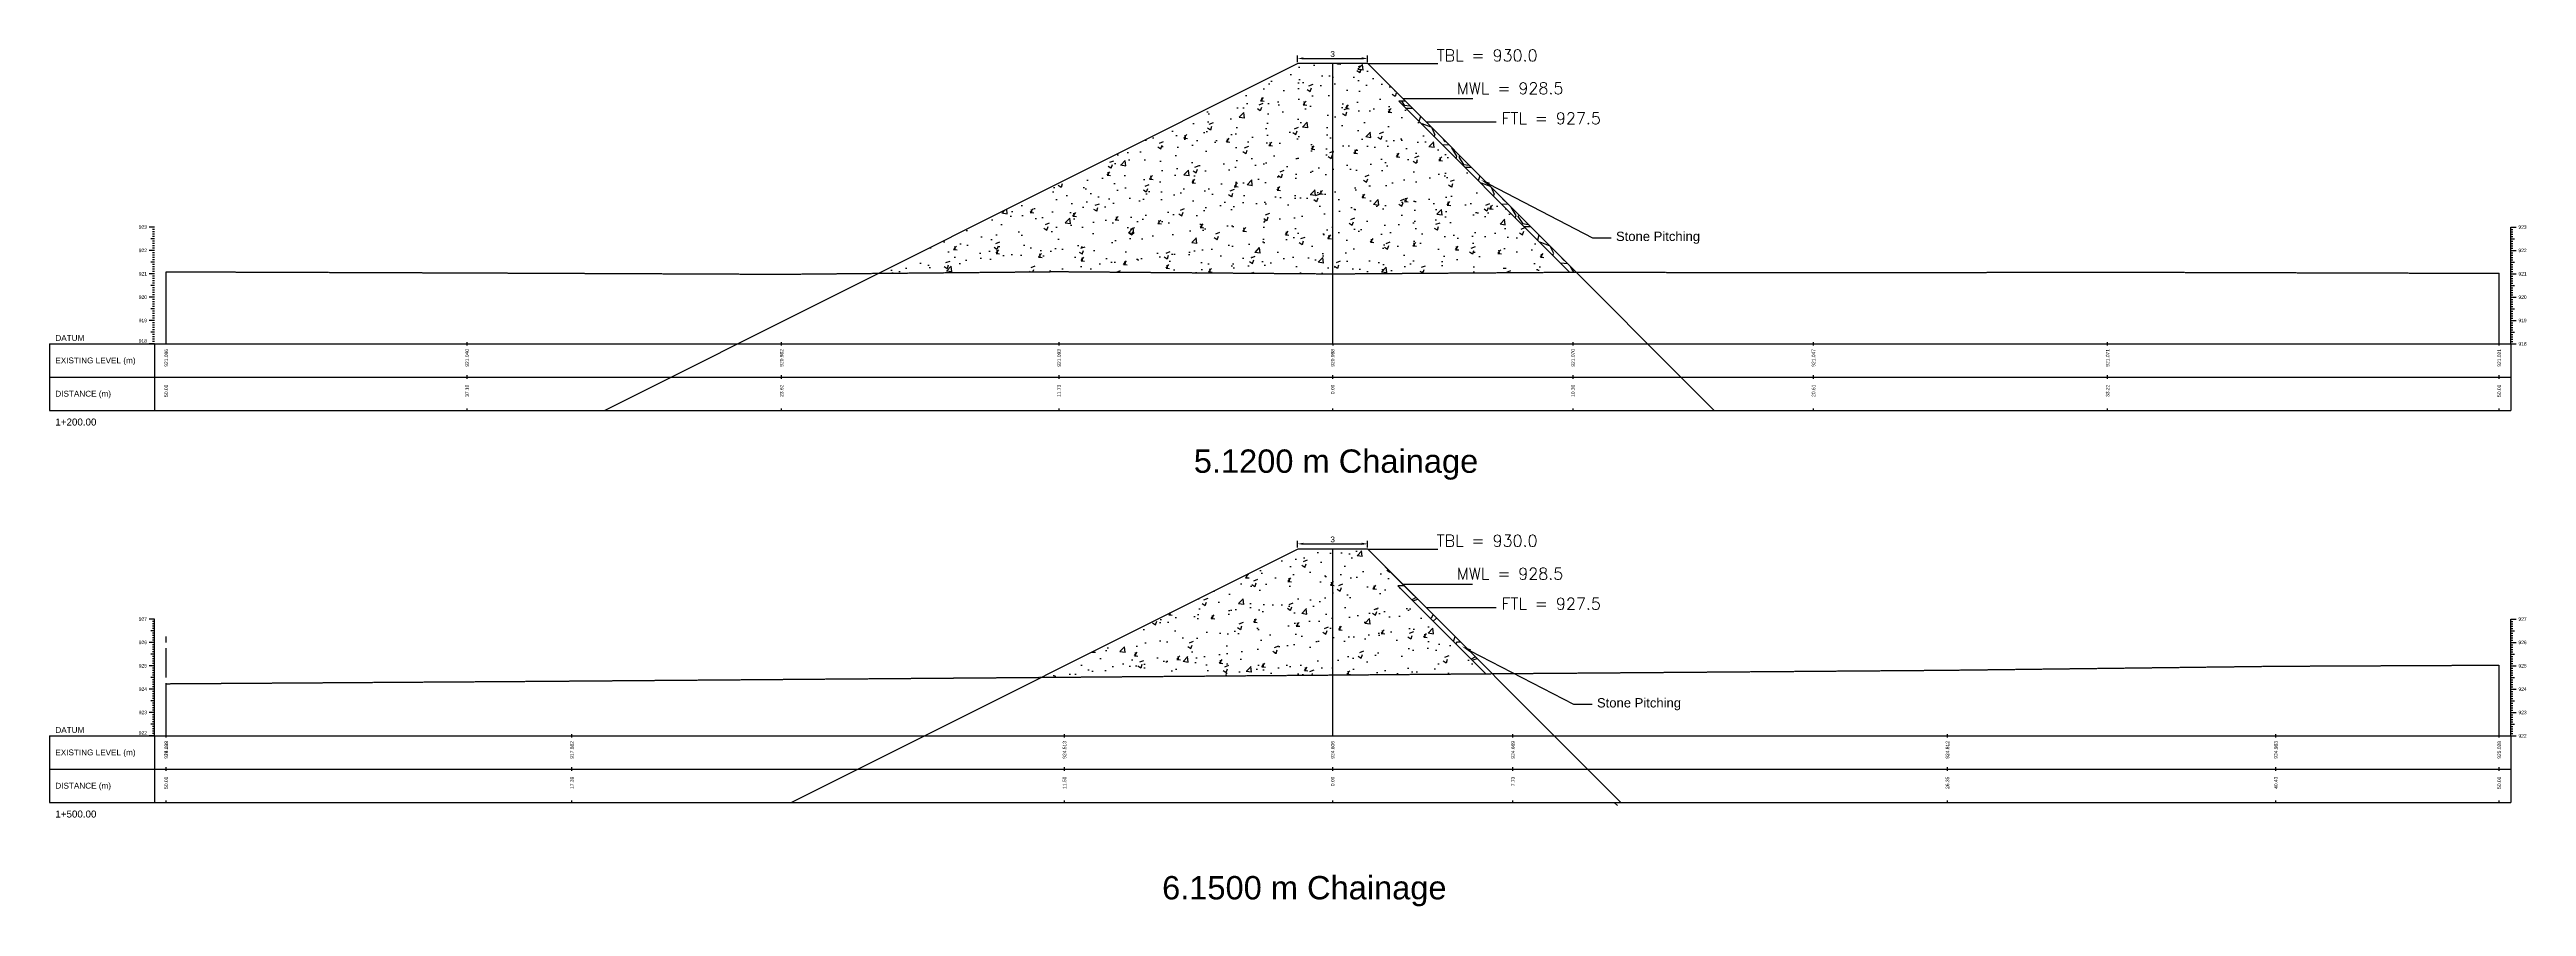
# Model space of a CAD drawing. Header units: millimetres. Extents: x 824502 to 1498685, y 1474633 to 1481826.
# Drawn here: x 1496844 to 1497905, y 1475130 to 1475497 of the extents above; entities that cross this region are included whole.
import ezdxf
from ezdxf import colors
from ezdxf.entities.mleader import LeaderData, LeaderLine
from ezdxf.enums import TextEntityAlignment as Align
from ezdxf.math import Vec2, Vec3

# ---------------------------------------------------------------- set-up
doc = ezdxf.new("R2010")
doc.units = ezdxf.units.MM
doc.linetypes.add('CENTER', pattern=[2, 1.25, -0.25, 0.25, -0.25])
doc.linetypes.add('HIDDEN', pattern=[0.375, 0.25, -0.125])
for name, color, linetype in [('CL', 6, 'CENTER'), ('CS_Drawing', 7, 'Continuous'), ('GL', 3, 'HIDDEN')]:
    doc.layers.add(name, color=color, linetype=linetype)
doc.styles.add('ROMANS', font='romans.shx')
doc.styles.get("Standard").update_dxf_attribs({"font": 'arial.ttf'})
doc.dimstyles.new('ISO-25', dxfattribs={"dimtxt": 2.5, "dimasz": 2.5, "dimexe": 1.25, "dimexo": 0.625, "dimtad": 1, "dimtxsty": 'Standard', "dimcen": 2.5, "dimadec": 0, "dimazin": 0, "dimtfac": 1, "dimtmove": 0, "dimatfit": 3, "dimfxl": 1, "dimarcsym": 0})

# ---------------------------------------------------------------- blocks, each defined once
blk = doc.blocks.new('*D8')
at = {"color": 0, "lineweight": -2, "transparency": 16777216}
for p, q in [((1497378.5, 1475491.8), (1497378.5, 1475494.7)), ((1497381, 1475493.4), (1497406, 1475493.4)), ((1497408.5, 1475491.8), (1497408.5, 1475494.7))]:
    blk.add_line(p, q, dxfattribs=at)
at = {"color": 0, "transparency": 16777216}
for points in [[(1497381, 1475493.9), (1497381, 1475493), (1497378.5, 1475493.4)], [(1497406, 1475493.9), (1497406, 1475493), (1497408.5, 1475493.4)]]:
    blk.add_solid(points, dxfattribs=at)
at = {"layer": 'Defpoints', "color": 0, "transparency": 16777216}
for p in [(1497378.5, 1475491.2), (1497408.5, 1475493.4), (1497408.5, 1475491.2)]:
    blk.add_point(p, dxfattribs=at)
at = {"color": 0, "transparency": 16777216, "insert": (1497393.5, 1475495.3), "char_height": 2.5, "attachment_point": 5}
blk.add_mtext('3', dxfattribs=at)
blk = doc.blocks.new('*D9')
at = {"color": 0, "lineweight": -2, "transparency": 16777216}
for p, q in [((1497378.5, 1475283.9), (1497378.5, 1475286.8)), ((1497381, 1475285.5), (1497406, 1475285.5)), ((1497408.5, 1475283.9), (1497408.5, 1475286.8))]:
    blk.add_line(p, q, dxfattribs=at)
at = {"color": 0, "transparency": 16777216}
for points in [[(1497381, 1475286), (1497381, 1475285.1), (1497378.5, 1475285.5)], [(1497406, 1475286), (1497406, 1475285.1), (1497408.5, 1475285.5)]]:
    blk.add_solid(points, dxfattribs=at)
at = {"layer": 'Defpoints', "color": 0, "transparency": 16777216}
for p in [(1497408.5, 1475285.5), (1497378.5, 1475283.3), (1497408.5, 1475283.3)]:
    blk.add_point(p, dxfattribs=at)
at = {"color": 0, "transparency": 16777216, "insert": (1497393.5, 1475287.4), "char_height": 2.5, "attachment_point": 5}
blk.add_mtext('3', dxfattribs=at)

msp = doc.modelspace()

# ---------------------------------------------------------------- hatches: boundary and pattern name
at = {"transparency": 33554687}
h = msp.add_hatch(dxfattribs=at)
h.set_pattern_fill('AR-CONC', color=0, scale=0.1)
h.paths.add_polyline_path([(1497393.517, 1475491.212), (1497378.517, 1475491.212), (1497198.974, 1475401.421), (1497276.223, 1475402.142), (1497393.517, 1475401.192)])
h.paths.add_polyline_path([(1497421.813, 1475475.088), (1497424.635, 1475475.095), (1497408.517, 1475491.212), (1497393.517, 1475491.212), (1497393.517, 1475401.192), (1497394.484, 1475401.192), (1497495, 1475401.901)])
h = msp.add_hatch(dxfattribs=at)
h.set_pattern_fill('GRAVEL', color=0)
h.paths.add_polyline_path([(1497461.9, 1475229.933), (1497424.262, 1475267.571), (1497421.438, 1475267.567), (1497459.094, 1475229.91)])
h.paths.add_polyline_path([(1497424.635, 1475475.095), (1497421.813, 1475475.088), (1497495, 1475401.901), (1497496.532, 1475401.912), (1497497.82, 1475401.909)])
h = msp.add_hatch(dxfattribs=at)
h.set_pattern_fill('AR-CONC', color=0, scale=0.1)
h.set_pattern_definition([(50, (0, 246.392), (18.2184669, -1.59390855), [1.905, -20.955]), (355, (0, 246.392), (-3.52434214, 19.10568452), [1.524, -16.76405842]), (100.4514447, (1.518, 246.259), (14.69412471, 17.51177519), [1.61900088, -17.80902446]), (46.1842, (0, 251.472), (27.1079041, -4.2042328), [2.8575, -31.4325]), (96.6355576, (2.26, 251.12), (23.7404134, 24.74261246), [2.4285023, -26.7135608]), (351.1841512, (0, 251.472), (23.7404134, 24.74261246), [2.2859967, -25.1459732]), (21, (2.54, 250.202), (15.16143913, -10.22651982), [1.905, -20.955]), (326, (2.54, 250.202), (6.18020283, 18.41879661), [1.524, -16.764]), (71.451445, (3.803, 249.35), (21.34164193, 8.19227689), [1.61900088, -17.80899376]), (37.5, (0, 246.3916), (0.308860325, 8.455503887), [0, -16.5608, 0, -17.018, 0, -16.8275]), (7.5, (0, 246.392), (6.68196625, 10.01805748), [0, -9.7028, 0, -16.1798, 0, -6.4135]), (327.5, (-5.664, 246.3916), (13.559059517, -0.5728744), [0, -6.35, 0, -19.812, 0, -26.289]), (317.5, (-8.204, 246.392), (14.81291814, 2.5426491), [0, -8.255, 0, -13.1572, 0, -18.669])])
h.paths.add_polyline_path([(1497393.517, 1475229.376), (1497393.517, 1475283.316), (1497378.517, 1475283.316), (1497268.646, 1475228.368), (1497278.567, 1475228.446)])
h.paths.add_polyline_path([(1497421.438, 1475267.567), (1497424.262, 1475267.571), (1497408.517, 1475283.316), (1497393.517, 1475283.316), (1497393.517, 1475229.376), (1497459.094, 1475229.91)])

# ---------------------------------------------------------------- linework, layer by layer
at = {"color": 0}
for p, q in [((1497378.517, 1475491.212), (1497081.581, 1475342.712)), ((1497408.517, 1475491.212), (1497378.517, 1475491.212)), ((1497393.517, 1475371.212), (1497393.517, 1475491.212)), ((1497408.517, 1475491.212), (1497557.017, 1475342.712)), ((1497408.529, 1475491.212), (1497438.529, 1475491.212)), ((1497408.529, 1475491.212), (1497423.52, 1475476.221)), ((1497423.52, 1475476.221), (1497453.52, 1475476.221)), ((1497423.52, 1475476.221), (1497433.529, 1475466.212)), ((1497424.635, 1475475.095), (1497421.813, 1475475.088)), ((1497421.813, 1475475.088), (1497495, 1475401.901)), ((1497433.529, 1475466.212), (1497463.529, 1475466.212)), ((1497393.517, 1475371.212), (1497393.517, 1475370.462)), ((1497378.517, 1475283.316), (1497161.564, 1475174.816)), ((1497408.517, 1475283.316), (1497378.517, 1475283.316)), ((1497393.517, 1475203.316), (1497393.517, 1475283.316)), ((1497408.517, 1475283.316), (1497517.017, 1475174.816)), ((1497408.517, 1475283.316), (1497438.517, 1475283.316)), ((1497408.517, 1475283.316), (1497423.508, 1475268.325)), ((1497424.262, 1475267.571), (1497421.438, 1475267.567)), ((1497421.438, 1475267.567), (1497459.094, 1475229.91)), ((1497423.508, 1475268.325), (1497453.508, 1475268.325)), ((1497423.508, 1475268.325), (1497433.517, 1475258.316)), ((1497433.517, 1475258.316), (1497463.517, 1475258.316)), ((1497514.189, 1475174.816), (1497515.603, 1475173.401))]:
    msp.add_line(p, q, dxfattribs=at)
at = {"layer": 'CL', "ltscale": 10}
msp.add_line((1496893.517, 1475208.316), (1496893.517, 1475248.316), dxfattribs=at)
at = {"layer": 'CS_Drawing'}
for p, q in [((1496888.517, 1475421.212), (1496886.267, 1475421.212)), ((1496888.517, 1475421.212), (1496886.942, 1475421.212)), ((1496888.517, 1475416.212), (1496886.942, 1475416.212)), ((1496888.517, 1475421.212), (1496887.617, 1475421.212)), ((1496888.517, 1475420.212), (1496887.617, 1475420.212)), ((1496888.517, 1475419.212), (1496887.617, 1475419.212)), ((1496888.517, 1475418.212), (1496887.617, 1475418.212)), ((1496888.517, 1475417.212), (1496887.617, 1475417.212)), ((1496888.517, 1475416.212), (1496887.617, 1475416.212)), ((1496888.517, 1475415.212), (1496887.617, 1475415.212)), ((1496888.517, 1475414.212), (1496887.617, 1475414.212)), ((1496888.517, 1475413.212), (1496887.617, 1475413.212)), ((1497898.517, 1475421.212), (1497900.767, 1475421.212)), ((1497898.517, 1475421.212), (1497900.092, 1475421.212)), ((1497898.517, 1475421.212), (1497899.417, 1475421.212)), ((1497898.517, 1475371.212), (1497898.517, 1475421.212)), ((1497898.517, 1475420.212), (1497899.417, 1475420.212)), ((1497898.517, 1475419.212), (1497899.417, 1475419.212)), ((1497898.517, 1475418.212), (1497899.417, 1475418.212)), ((1497898.517, 1475417.212), (1497899.417, 1475417.212)), ((1497898.517, 1475416.212), (1497900.092, 1475416.212)), ((1497898.517, 1475416.212), (1497899.417, 1475416.212)), ((1497898.517, 1475415.212), (1497899.417, 1475415.212)), ((1497898.517, 1475414.212), (1497899.417, 1475414.212)), ((1497898.517, 1475413.212), (1497899.417, 1475413.212)), ((1496888.517, 1475411.212), (1496886.267, 1475411.212)), ((1496888.517, 1475411.212), (1496886.942, 1475411.212)), ((1496888.517, 1475406.212), (1496886.942, 1475406.212)), ((1496888.517, 1475412.212), (1496887.617, 1475412.212)), ((1496888.517, 1475411.212), (1496887.617, 1475411.212)), ((1496888.517, 1475410.212), (1496887.617, 1475410.212)), ((1496888.517, 1475409.212), (1496887.617, 1475409.212)), ((1496888.517, 1475408.212), (1496887.617, 1475408.212)), ((1496888.517, 1475407.212), (1496887.617, 1475407.212)), ((1496888.517, 1475406.212), (1496887.617, 1475406.212)), ((1496888.517, 1475405.212), (1496887.617, 1475405.212)), ((1496888.517, 1475404.212), (1496887.617, 1475404.212)), ((1496888.517, 1475403.212), (1496887.617, 1475403.212)), ((1496888.517, 1475402.212), (1496887.617, 1475402.212)), ((1496893.517, 1475371.212), (1496893.517, 1475402.072)), ((1497898.517, 1475412.212), (1497899.417, 1475412.212)), ((1497898.517, 1475411.212), (1497900.767, 1475411.212)), ((1497898.517, 1475411.212), (1497900.092, 1475411.212)), ((1497898.517, 1475411.212), (1497899.417, 1475411.212)), ((1497898.517, 1475410.212), (1497899.417, 1475410.212)), ((1497898.517, 1475409.212), (1497899.417, 1475409.212)), ((1497898.517, 1475408.212), (1497899.417, 1475408.212)), ((1497898.517, 1475407.212), (1497899.417, 1475407.212)), ((1497898.517, 1475406.212), (1497900.092, 1475406.212)), ((1497898.517, 1475406.212), (1497899.417, 1475406.212)), ((1497898.517, 1475405.212), (1497899.417, 1475405.212)), ((1497898.517, 1475404.212), (1497899.417, 1475404.212)), ((1497898.517, 1475403.212), (1497899.417, 1475403.212)), ((1497898.517, 1475402.212), (1497899.417, 1475402.212)), ((1496888.517, 1475401.212), (1496886.267, 1475401.212)), ((1496888.517, 1475391.212), (1496886.267, 1475391.212)), ((1496888.517, 1475401.212), (1496886.942, 1475401.212)), ((1496888.517, 1475396.212), (1496886.942, 1475396.212)), ((1496888.517, 1475391.212), (1496886.942, 1475391.212)), ((1496888.517, 1475401.212), (1496887.617, 1475401.212)), ((1496888.517, 1475400.212), (1496887.617, 1475400.212)), ((1496888.517, 1475399.212), (1496887.617, 1475399.212)), ((1496888.517, 1475398.212), (1496887.617, 1475398.212)), ((1496888.517, 1475397.212), (1496887.617, 1475397.212)), ((1496888.517, 1475396.212), (1496887.617, 1475396.212)), ((1496888.517, 1475395.212), (1496887.617, 1475395.212)), ((1496888.517, 1475394.212), (1496887.617, 1475394.212)), ((1496888.517, 1475393.212), (1496887.617, 1475393.212)), ((1496888.517, 1475392.212), (1496887.617, 1475392.212)), ((1496888.517, 1475391.212), (1496887.617, 1475391.212)), ((1497893.517, 1475371.212), (1497893.517, 1475401.422)), ((1497898.517, 1475401.212), (1497900.767, 1475401.212)), ((1497898.517, 1475401.212), (1497900.092, 1475401.212)), ((1497898.517, 1475401.212), (1497899.417, 1475401.212)), ((1497898.517, 1475400.212), (1497899.417, 1475400.212)), ((1497898.517, 1475399.212), (1497899.417, 1475399.212)), ((1497898.517, 1475398.212), (1497899.417, 1475398.212)), ((1497898.517, 1475397.212), (1497899.417, 1475397.212)), ((1497898.517, 1475396.212), (1497900.092, 1475396.212)), ((1497898.517, 1475396.212), (1497899.417, 1475396.212)), ((1497898.517, 1475395.212), (1497899.417, 1475395.212)), ((1497898.517, 1475394.212), (1497899.417, 1475394.212)), ((1497898.517, 1475393.212), (1497899.417, 1475393.212)), ((1497898.517, 1475392.212), (1497899.417, 1475392.212)), ((1497898.517, 1475391.212), (1497900.767, 1475391.212)), ((1497898.517, 1475391.212), (1497900.092, 1475391.212)), ((1497898.517, 1475391.212), (1497899.417, 1475391.212)), ((1496888.517, 1475381.212), (1496886.267, 1475381.212)), ((1496888.517, 1475386.212), (1496886.942, 1475386.212)), ((1496888.517, 1475381.212), (1496886.942, 1475381.212)), ((1496888.517, 1475390.212), (1496887.617, 1475390.212)), ((1496888.517, 1475389.212), (1496887.617, 1475389.212)), ((1496888.517, 1475388.212), (1496887.617, 1475388.212)), ((1496888.517, 1475387.212), (1496887.617, 1475387.212)), ((1496888.517, 1475386.212), (1496887.617, 1475386.212)), ((1496888.517, 1475385.212), (1496887.617, 1475385.212)), ((1496888.517, 1475384.212), (1496887.617, 1475384.212)), ((1496888.517, 1475383.212), (1496887.617, 1475383.212)), ((1496888.517, 1475382.212), (1496887.617, 1475382.212)), ((1496888.517, 1475381.212), (1496887.617, 1475381.212)), ((1497898.517, 1475390.212), (1497899.417, 1475390.212)), ((1497898.517, 1475389.212), (1497899.417, 1475389.212)), ((1497898.517, 1475388.212), (1497899.417, 1475388.212)), ((1497898.517, 1475387.212), (1497899.417, 1475387.212)), ((1497898.517, 1475386.212), (1497900.092, 1475386.212)), ((1497898.517, 1475386.212), (1497899.417, 1475386.212)), ((1497898.517, 1475385.212), (1497899.417, 1475385.212)), ((1497898.517, 1475384.212), (1497899.417, 1475384.212)), ((1497898.517, 1475383.212), (1497899.417, 1475383.212)), ((1497898.517, 1475382.212), (1497899.417, 1475382.212)), ((1497898.517, 1475381.212), (1497900.767, 1475381.212)), ((1497898.517, 1475381.212), (1497900.092, 1475381.212)), ((1497898.517, 1475381.212), (1497899.417, 1475381.212)), ((1496843.517, 1475371.212), (1496888.517, 1475371.212)), ((1496843.517, 1475371.212), (1496843.517, 1475342.712)), ((1496888.517, 1475371.212), (1496886.267, 1475371.212)), ((1496888.517, 1475376.212), (1496886.942, 1475376.212)), ((1496888.517, 1475371.212), (1496886.942, 1475371.212)), ((1496888.517, 1475380.212), (1496887.617, 1475380.212)), ((1496888.517, 1475379.212), (1496887.617, 1475379.212)), ((1496888.517, 1475378.212), (1496887.617, 1475378.212)), ((1496888.517, 1475377.212), (1496887.617, 1475377.212)), ((1496888.517, 1475376.212), (1496887.617, 1475376.212)), ((1496888.517, 1475375.212), (1496887.617, 1475375.212)), ((1496888.517, 1475374.212), (1496887.617, 1475374.212)), ((1496888.517, 1475373.212), (1496887.617, 1475373.212)), ((1496888.517, 1475372.212), (1496887.617, 1475372.212)), ((1496888.517, 1475371.212), (1496887.617, 1475371.212)), ((1496888.517, 1475371.212), (1497898.517, 1475371.212)), ((1496888.517, 1475371.212), (1496888.517, 1475342.712)), ((1497022.484, 1475370.462), (1497022.484, 1475371.962)), ((1497157.316, 1475370.462), (1497157.316, 1475371.962)), ((1497276.223, 1475370.462), (1497276.223, 1475371.962)), ((1497496.532, 1475370.462), (1497496.532, 1475371.962)), ((1497599.613, 1475370.462), (1497599.613, 1475371.962)), ((1497725.676, 1475370.462), (1497725.676, 1475371.962)), ((1497893.517, 1475370.462), (1497893.517, 1475371.962)), ((1497898.517, 1475380.212), (1497899.417, 1475380.212)), ((1497898.517, 1475379.212), (1497899.417, 1475379.212)), ((1497898.517, 1475378.212), (1497899.417, 1475378.212)), ((1497898.517, 1475377.212), (1497899.417, 1475377.212)), ((1497898.517, 1475376.212), (1497900.092, 1475376.212)), ((1497898.517, 1475376.212), (1497899.417, 1475376.212)), ((1497898.517, 1475375.212), (1497899.417, 1475375.212)), ((1497898.517, 1475374.212), (1497899.417, 1475374.212)), ((1497898.517, 1475373.212), (1497899.417, 1475373.212)), ((1497898.517, 1475372.212), (1497899.417, 1475372.212)), ((1497898.517, 1475371.212), (1497900.767, 1475371.212)), ((1497898.517, 1475371.212), (1497900.092, 1475371.212)), ((1497898.517, 1475371.212), (1497899.417, 1475371.212)), ((1497898.517, 1475371.212), (1497898.517, 1475342.712)), ((1496843.517, 1475356.962), (1496888.517, 1475356.962)), ((1496888.517, 1475356.962), (1497898.517, 1475356.962)), ((1496888.517, 1475356.962), (1497898.517, 1475356.962)), ((1497022.484, 1475356.212), (1497022.484, 1475357.712)), ((1497157.316, 1475356.212), (1497157.316, 1475357.712)), ((1497276.223, 1475356.212), (1497276.223, 1475357.712)), ((1497393.517, 1475356.212), (1497393.517, 1475357.712)), ((1497496.532, 1475356.212), (1497496.532, 1475357.712)), ((1497599.613, 1475356.212), (1497599.613, 1475357.712)), ((1497725.676, 1475356.212), (1497725.676, 1475357.712)), ((1497893.517, 1475356.212), (1497893.517, 1475357.712)), ((1496843.517, 1475342.712), (1496888.517, 1475342.712)), ((1496888.517, 1475342.712), (1497898.517, 1475342.712)), ((1497022.484, 1475342.712), (1497022.484, 1475343.462)), ((1497157.316, 1475342.712), (1497157.316, 1475343.462)), ((1497276.223, 1475342.712), (1497276.223, 1475343.462)), ((1497393.517, 1475342.712), (1497393.517, 1475343.462)), ((1497496.532, 1475342.712), (1497496.532, 1475343.462)), ((1497599.613, 1475342.712), (1497599.613, 1475343.462)), ((1497725.676, 1475342.712), (1497725.676, 1475343.462)), ((1497893.517, 1475342.712), (1497893.517, 1475343.462)), ((1496888.517, 1475253.316), (1496886.267, 1475253.316)), ((1496888.517, 1475253.316), (1496886.942, 1475253.316)), ((1496888.517, 1475253.316), (1496887.617, 1475253.316)), ((1496888.517, 1475203.316), (1496888.517, 1475253.316)), ((1497898.517, 1475253.316), (1497900.767, 1475253.316)), ((1497898.517, 1475253.316), (1497900.092, 1475253.316)), ((1497898.517, 1475253.316), (1497899.417, 1475253.316)), ((1497898.517, 1475203.316), (1497898.517, 1475253.316)), ((1496888.517, 1475243.316), (1496886.267, 1475243.316)), ((1496888.517, 1475248.316), (1496886.942, 1475248.316)), ((1496888.517, 1475243.316), (1496886.942, 1475243.316)), ((1496888.517, 1475252.316), (1496887.617, 1475252.316)), ((1496888.517, 1475251.316), (1496887.617, 1475251.316)), ((1496888.517, 1475250.316), (1496887.617, 1475250.316)), ((1496888.517, 1475249.316), (1496887.617, 1475249.316)), ((1496888.517, 1475248.316), (1496887.617, 1475248.316)), ((1496888.517, 1475247.316), (1496887.617, 1475247.316)), ((1496888.517, 1475246.316), (1496887.617, 1475246.316)), ((1496888.517, 1475245.316), (1496887.617, 1475245.316)), ((1496888.517, 1475244.316), (1496887.617, 1475244.316)), ((1496888.517, 1475243.316), (1496887.617, 1475243.316)), ((1497898.517, 1475252.316), (1497899.417, 1475252.316)), ((1497898.517, 1475251.316), (1497899.417, 1475251.316)), ((1497898.517, 1475250.316), (1497899.417, 1475250.316)), ((1497898.517, 1475249.316), (1497899.417, 1475249.316)), ((1497898.517, 1475248.316), (1497900.092, 1475248.316)), ((1497898.517, 1475248.316), (1497899.417, 1475248.316)), ((1497898.517, 1475247.316), (1497899.417, 1475247.316)), ((1497898.517, 1475246.316), (1497899.417, 1475246.316)), ((1497898.517, 1475245.316), (1497899.417, 1475245.316)), ((1497898.517, 1475244.316), (1497899.417, 1475244.316)), ((1497898.517, 1475243.316), (1497900.767, 1475243.316)), ((1497898.517, 1475243.316), (1497900.092, 1475243.316)), ((1497898.517, 1475243.316), (1497899.417, 1475243.316)), ((1496888.517, 1475233.316), (1496886.267, 1475233.316)), ((1496888.517, 1475238.316), (1496886.942, 1475238.316)), ((1496888.517, 1475233.316), (1496886.942, 1475233.316)), ((1496888.517, 1475242.316), (1496887.617, 1475242.316)), ((1496888.517, 1475241.316), (1496887.617, 1475241.316)), ((1496888.517, 1475240.316), (1496887.617, 1475240.316)), ((1496888.517, 1475239.316), (1496887.617, 1475239.316)), ((1496888.517, 1475238.316), (1496887.617, 1475238.316)), ((1496888.517, 1475237.316), (1496887.617, 1475237.316)), ((1496888.517, 1475236.316), (1496887.617, 1475236.316)), ((1496888.517, 1475235.316), (1496887.617, 1475235.316)), ((1496888.517, 1475234.316), (1496887.617, 1475234.316)), ((1496888.517, 1475233.316), (1496887.617, 1475233.316)), ((1496888.517, 1475232.316), (1496887.617, 1475232.316)), ((1497893.517, 1475203.316), (1497893.517, 1475233.596)), ((1497898.517, 1475242.316), (1497899.417, 1475242.316)), ((1497898.517, 1475241.316), (1497899.417, 1475241.316)), ((1497898.517, 1475240.316), (1497899.417, 1475240.316)), ((1497898.517, 1475239.316), (1497899.417, 1475239.316)), ((1497898.517, 1475238.316), (1497900.092, 1475238.316)), ((1497898.517, 1475238.316), (1497899.417, 1475238.316)), ((1497898.517, 1475237.316), (1497899.417, 1475237.316)), ((1497898.517, 1475236.316), (1497899.417, 1475236.316)), ((1497898.517, 1475235.316), (1497899.417, 1475235.316)), ((1497898.517, 1475234.316), (1497899.417, 1475234.316)), ((1497898.517, 1475233.316), (1497900.767, 1475233.316)), ((1497898.517, 1475233.316), (1497900.092, 1475233.316)), ((1497898.517, 1475233.316), (1497899.417, 1475233.316)), ((1497898.517, 1475232.316), (1497899.417, 1475232.316)), ((1496888.517, 1475223.316), (1496886.267, 1475223.316)), ((1496888.517, 1475228.316), (1496886.942, 1475228.316)), ((1496888.517, 1475223.316), (1496886.942, 1475223.316)), ((1496888.517, 1475231.316), (1496887.617, 1475231.316)), ((1496888.517, 1475230.316), (1496887.617, 1475230.316)), ((1496888.517, 1475229.316), (1496887.617, 1475229.316)), ((1496888.517, 1475228.316), (1496887.617, 1475228.316)), ((1496888.517, 1475227.316), (1496887.617, 1475227.316)), ((1496888.517, 1475226.316), (1496887.617, 1475226.316)), ((1496888.517, 1475225.316), (1496887.617, 1475225.316)), ((1496888.517, 1475224.316), (1496887.617, 1475224.316)), ((1496888.517, 1475223.316), (1496887.617, 1475223.316)), ((1496888.517, 1475222.316), (1496887.617, 1475222.316)), ((1496888.517, 1475221.316), (1496887.617, 1475221.316)), ((1496893.517, 1475203.316), (1496893.517, 1475225.636)), ((1497898.517, 1475231.316), (1497899.417, 1475231.316)), ((1497898.517, 1475230.316), (1497899.417, 1475230.316)), ((1497898.517, 1475229.316), (1497899.417, 1475229.316)), ((1497898.517, 1475228.316), (1497900.092, 1475228.316)), ((1497898.517, 1475228.316), (1497899.417, 1475228.316)), ((1497898.517, 1475227.316), (1497899.417, 1475227.316)), ((1497898.517, 1475226.316), (1497899.417, 1475226.316)), ((1497898.517, 1475225.316), (1497899.417, 1475225.316)), ((1497898.517, 1475224.316), (1497899.417, 1475224.316)), ((1497898.517, 1475223.316), (1497900.767, 1475223.316)), ((1497898.517, 1475223.316), (1497900.092, 1475223.316)), ((1497898.517, 1475223.316), (1497899.417, 1475223.316)), ((1497898.517, 1475222.316), (1497899.417, 1475222.316)), ((1497898.517, 1475221.316), (1497899.417, 1475221.316)), ((1496888.517, 1475213.316), (1496886.267, 1475213.316)), ((1496888.517, 1475218.316), (1496886.942, 1475218.316)), ((1496888.517, 1475213.316), (1496886.942, 1475213.316)), ((1496888.517, 1475220.316), (1496887.617, 1475220.316)), ((1496888.517, 1475219.316), (1496887.617, 1475219.316)), ((1496888.517, 1475218.316), (1496887.617, 1475218.316)), ((1496888.517, 1475217.316), (1496887.617, 1475217.316)), ((1496888.517, 1475216.316), (1496887.617, 1475216.316)), ((1496888.517, 1475215.316), (1496887.617, 1475215.316)), ((1496888.517, 1475214.316), (1496887.617, 1475214.316)), ((1496888.517, 1475213.316), (1496887.617, 1475213.316)), ((1496888.517, 1475212.316), (1496887.617, 1475212.316)), ((1496888.517, 1475211.316), (1496887.617, 1475211.316)), ((1497898.517, 1475220.316), (1497899.417, 1475220.316)), ((1497898.517, 1475219.316), (1497899.417, 1475219.316)), ((1497898.517, 1475218.316), (1497900.092, 1475218.316)), ((1497898.517, 1475218.316), (1497899.417, 1475218.316)), ((1497898.517, 1475217.316), (1497899.417, 1475217.316)), ((1497898.517, 1475216.316), (1497899.417, 1475216.316)), ((1497898.517, 1475215.316), (1497899.417, 1475215.316)), ((1497898.517, 1475214.316), (1497899.417, 1475214.316)), ((1497898.517, 1475213.316), (1497900.767, 1475213.316)), ((1497898.517, 1475213.316), (1497900.092, 1475213.316)), ((1497898.517, 1475213.316), (1497899.417, 1475213.316)), ((1497898.517, 1475212.316), (1497899.417, 1475212.316)), ((1497898.517, 1475211.316), (1497899.417, 1475211.316)), ((1496843.517, 1475203.316), (1496888.517, 1475203.316)), ((1496843.517, 1475203.316), (1496843.517, 1475174.816)), ((1496888.517, 1475203.316), (1496886.267, 1475203.316)), ((1496888.517, 1475208.316), (1496886.942, 1475208.316)), ((1496888.517, 1475203.316), (1496886.942, 1475203.316)), ((1496888.517, 1475210.316), (1496887.617, 1475210.316)), ((1496888.517, 1475209.316), (1496887.617, 1475209.316)), ((1496888.517, 1475208.316), (1496887.617, 1475208.316)), ((1496888.517, 1475207.316), (1496887.617, 1475207.316)), ((1496888.517, 1475206.316), (1496887.617, 1475206.316)), ((1496888.517, 1475205.316), (1496887.617, 1475205.316)), ((1496888.517, 1475204.316), (1496887.617, 1475204.316)), ((1496888.517, 1475203.316), (1496887.617, 1475203.316)), ((1496888.517, 1475203.316), (1497898.517, 1475203.316)), ((1496888.517, 1475203.316), (1496888.517, 1475174.816)), ((1496893.517, 1475202.566), (1496893.517, 1475204.066)), ((1496893.517, 1475202.566), (1496893.517, 1475204.066)), ((1497067.449, 1475202.566), (1497067.449, 1475204.066)), ((1497278.567, 1475202.566), (1497278.567, 1475204.066)), ((1497470.79, 1475202.566), (1497470.79, 1475204.066)), ((1497657.015, 1475202.566), (1497657.015, 1475204.066)), ((1497797.814, 1475202.566), (1497797.814, 1475204.066)), ((1497893.517, 1475202.566), (1497893.517, 1475204.066)), ((1497898.517, 1475210.316), (1497899.417, 1475210.316)), ((1497898.517, 1475209.316), (1497899.417, 1475209.316)), ((1497898.517, 1475208.316), (1497900.092, 1475208.316)), ((1497898.517, 1475208.316), (1497899.417, 1475208.316)), ((1497898.517, 1475207.316), (1497899.417, 1475207.316)), ((1497898.517, 1475206.316), (1497899.417, 1475206.316)), ((1497898.517, 1475205.316), (1497899.417, 1475205.316)), ((1497898.517, 1475204.316), (1497899.417, 1475204.316)), ((1497898.517, 1475203.316), (1497900.767, 1475203.316)), ((1497898.517, 1475203.316), (1497900.092, 1475203.316)), ((1497898.517, 1475203.316), (1497899.417, 1475203.316)), ((1497898.517, 1475203.316), (1497898.517, 1475174.816)), ((1496893.517, 1475188.316), (1496893.517, 1475189.816)), ((1496893.517, 1475188.316), (1496893.517, 1475189.816)), ((1497067.449, 1475188.316), (1497067.449, 1475189.816)), ((1497278.567, 1475188.316), (1497278.567, 1475189.816)), ((1497393.517, 1475188.316), (1497393.517, 1475189.816)), ((1497393.517, 1475188.316), (1497393.517, 1475189.816)), ((1497470.79, 1475188.316), (1497470.79, 1475189.816)), ((1497657.015, 1475188.316), (1497657.015, 1475189.816)), ((1497797.814, 1475188.316), (1497797.814, 1475189.816)), ((1497893.517, 1475188.316), (1497893.517, 1475189.816)), ((1496843.517, 1475189.066), (1496888.517, 1475189.066)), ((1496888.517, 1475189.066), (1497898.517, 1475189.066)), ((1496888.517, 1475189.066), (1497898.517, 1475189.066)), ((1496843.517, 1475174.816), (1496888.517, 1475174.816)), ((1496888.517, 1475174.816), (1497898.517, 1475174.816)), ((1496893.517, 1475174.816), (1496893.517, 1475175.566)), ((1496893.517, 1475174.816), (1496893.517, 1475175.566)), ((1497067.449, 1475174.816), (1497067.449, 1475175.566)), ((1497278.567, 1475174.816), (1497278.567, 1475175.566)), ((1497393.517, 1475174.816), (1497393.517, 1475175.566)), ((1497393.517, 1475174.816), (1497393.517, 1475175.566)), ((1497470.79, 1475174.816), (1497470.79, 1475175.566)), ((1497657.015, 1475174.816), (1497657.015, 1475175.566)), ((1497797.814, 1475174.816), (1497797.814, 1475175.566)), ((1497893.517, 1475174.816), (1497893.517, 1475175.566))]:
    msp.add_line(p, q, dxfattribs=at)
at = {"layer": 'GL'}
for points in [[(1496893.517, 1475402.072), (1497022.484, 1475401.612), (1497157.316, 1475401.032), (1497276.223, 1475402.142), (1497393.517, 1475401.192), (1497394.484, 1475401.192), (1497496.532, 1475401.912), (1497599.613, 1475401.682), (1497725.676, 1475401.922), (1497893.517, 1475401.422)], [(1496893.517, 1475225.636), (1497051.796, 1475226.676), (1497278.567, 1475228.446), (1497393.517, 1475229.376), (1497470.79, 1475230.006), (1497657.015, 1475231.436), (1497797.814, 1475233.146), (1497893.517, 1475233.596)]]:
    msp.add_lwpolyline(points, dxfattribs=at)

# ---------------------------------------------------------------- texts
at = {"color": 1, "char_height": 5, "attachment_point": 1, "style": 'ROMANS'}
for insert in [(1497438.083, 1475497.231), (1497438.071, 1475289.334)]:
    msp.add_mtext_dynamic_manual_height_columns('TBL = 930.0', width=57.21501, gutter_width=1, heights=[0], dxfattribs=dict(at, insert=insert))
at = {"color": 2, "char_height": 5, "attachment_point": 1, "style": 'ROMANS'}
for insert in [(1497446.742, 1475483.125), (1497446.73, 1475275.228)]:
    msp.add_mtext_dynamic_manual_height_columns('MWL = 928.5', width=54.13471, gutter_width=1, heights=[0], dxfattribs=dict(at, insert=insert))
at = {"color": 4, "char_height": 5, "attachment_point": 1, "style": 'ROMANS'}
for insert in [(1497465.831, 1475470.274), (1497465.819, 1475262.378)]:
    msp.add_mtext_dynamic_manual_height_columns('FTL = 927.5', width=53.44561, gutter_width=1, heights=[0], dxfattribs=dict(at, insert=insert))
at = {"color": 0, "char_height": 10, "attachment_point": 1}
for s, width, insert in [('5.1200 m Chainage', 133.33437, (1497333.982, 1475325.958)), ('6.1500 m Chainage', 133.9606, (1497320.399, 1475143.257))]:
    msp.add_mtext_dynamic_manual_height_columns(s, width=width, gutter_width=1, heights=[0], dxfattribs=dict(at, insert=insert))
at = {"layer": 'CS_Drawing'}
for s, p in [('923', (1496885.267, 1475421.212)), ('922', (1496885.267, 1475411.212)), ('921', (1496885.267, 1475401.212)), ('920', (1496885.267, 1475391.212)), ('919', (1496885.267, 1475381.212)), ('927', (1496885.267, 1475253.316)), ('926', (1496885.267, 1475243.316)), ('925', (1496885.267, 1475233.316)), ('924', (1496885.267, 1475223.316)), ('923', (1496885.267, 1475213.316))]:
    msp.add_text(s, height=1.5, dxfattribs=at).set_placement(p, align=Align.MIDDLE_RIGHT)
for s, height, p in [('923', 1.5, (1497901.767, 1475421.212)), ('922', 1.5, (1497901.767, 1475411.212)), ('921', 1.5, (1497901.767, 1475401.212)), ('920', 1.5, (1497901.767, 1475391.212)), ('919', 1.5, (1497901.767, 1475381.212)), ('DATUM', 2.5, (1496846.017, 1475373.712)), ('918', 1.5, (1497901.767, 1475371.212)), ('918', 1.5, (1497901.767, 1475371.212)), ('EXISTING LEVEL (m)', 2.5, (1496846.017, 1475364.087)), ('DISTANCE (m)', 2.5, (1496846.017, 1475349.837)), ('1+200.00', 3, (1496846.017, 1475337.712)), ('927', 1.5, (1497901.767, 1475253.316)), ('926', 1.5, (1497901.767, 1475243.316)), ('925', 1.5, (1497901.767, 1475233.316)), ('924', 1.5, (1497901.767, 1475223.316)), ('923', 1.5, (1497901.767, 1475213.316)), ('DATUM', 2.5, (1496846.017, 1475205.816)), ('922', 1.5, (1497901.767, 1475203.316)), ('922', 1.5, (1497901.767, 1475203.316)), ('EXISTING LEVEL (m)', 2.5, (1496846.017, 1475196.191)), ('DISTANCE (m)', 2.5, (1496846.017, 1475181.941)), ('1+500.00', 3, (1496846.017, 1475169.816))]:
    msp.add_text(s, height=height, dxfattribs=at).set_placement(p, align=Align.MIDDLE_LEFT)
for s, p in [('918', (1496885.267, 1475371.662)), ('922', (1496885.267, 1475203.766))]:
    msp.add_text(s, height=1.5, dxfattribs=at).set_placement(p, align=Align.RIGHT)
for s, p in [('921.086', (1496893.517, 1475368.962)), ('921.040', (1497022.484, 1475368.962)), ('920.982', (1497157.316, 1475368.962)), ('921.093', (1497276.223, 1475368.962)), ('920.998', (1497393.517, 1475368.962)), ('921.070', (1497496.532, 1475368.962)), ('921.047', (1497599.613, 1475368.962)), ('921.071', (1497725.676, 1475368.962)), ('921.021', (1497893.517, 1475368.962)), ('50.00', (1496893.517, 1475353.712)), ('37.10', (1497022.484, 1475353.712)), ('23.62', (1497157.316, 1475353.712)), ('11.73', (1497276.223, 1475353.712)), ('0.00', (1497393.517, 1475353.712)), ('10.30', (1497496.532, 1475353.712)), ('20.61', (1497599.613, 1475353.712)), ('33.22', (1497725.676, 1475353.712)), ('50.00', (1497893.517, 1475353.712)), ('918.029', (1496893.517, 1475201.066)), ('924.232', (1496893.517, 1475201.066)), ('917.882', (1497067.449, 1475201.066)), ('924.513', (1497278.567, 1475201.066)), ('924.606', (1497393.517, 1475201.066)), ('924.669', (1497470.79, 1475201.066)), ('924.812', (1497657.015, 1475201.066)), ('924.983', (1497797.814, 1475201.066)), ('925.028', (1497893.517, 1475201.066)), ('0.00', (1496893.517, 1475185.816)), ('50.00', (1496893.517, 1475185.816)), ('17.39', (1497067.449, 1475185.816)), ('11.50', (1497278.567, 1475185.816)), ('0.00', (1497393.517, 1475185.816)), ('7.73', (1497470.79, 1475185.816)), ('26.35', (1497657.015, 1475185.816)), ('40.43', (1497797.814, 1475185.816)), ('50.00', (1497893.517, 1475185.816))]:
    msp.add_text(s, height=1.5, rotation=90, dxfattribs=at).set_placement(p, align=Align.MIDDLE_RIGHT)

# ---------------------------------------------------------------- dimensions: what is measured, and where the dimension line sits
at = {"color": 0}
for base, p1, p2, picture, middle in [((1497408.505, 1475493.434), (1497378.517, 1475491.212), (1497408.505, 1475491.212), '*D8', (1497393.511, 1475495.336)), ((1497408.505, 1475285.538), (1497378.517, 1475283.316), (1497408.505, 1475283.316), '*D9', (1497393.511, 1475287.44))]:
    dim = msp.add_linear_dim(base=base, p1=p1, p2=p2, text='3', dimstyle='ISO-25', dxfattribs=at)
    dim.commit()
    dim.dimension.update_dxf_attribs({"geometry": picture, "text_midpoint": middle})

# ---------------------------------------------------------------- leaders
ml = msp.add_multileader_mtext('Standard', dxfattribs=at)
ml.set_content('Stone Pitching ')
ml.set_leader_properties()
ml.build(insert=Vec2(0, 0))
ctx = ml.context
ctx.base_point, ctx.plane_origin = Vec3(1497512.948, 1475416.654), Vec3(1497457.087, 1475441.406)
notes = []
notes.append((ctx, [(0, (1, 1, 0), (1497504.948, 1475416.654), (1, 0), 8, [(0, [(1497457.087, 1475441.406)], 0, [])])]))
ctx.mtext.insert, ctx.mtext.flow_direction = Vec3(1497514.948, 1475419.242), 5
ml = msp.add_multileader_mtext('Standard', dxfattribs=at)
ml.set_content('Stone Pitching ')
ml.set_leader_properties()
ml.build(insert=Vec2(0, 0))
ctx = ml.context
ctx.base_point, ctx.plane_origin = Vec3(1497504.796, 1475216.862), Vec3(1497448.935, 1475241.614)
notes.append((ctx, [(0, (1, 1, 0), (1497496.796, 1475216.862), (1, 0), 8, [(0, [(1497448.935, 1475241.614)], 0, [])])]))
ctx.mtext.insert, ctx.mtext.flow_direction = Vec3(1497506.796, 1475219.45), 5
for ctx, leaders in notes:
    for number, flags, end, landing, length, lines in leaders:
        leader = LeaderData()
        leader.index, (leader.has_last_leader_line, leader.has_dogleg_vector, leader.attachment_direction) = number, flags
        leader.last_leader_point, leader.dogleg_vector, leader.dogleg_length = Vec3(end), Vec3(landing), length
        for number, points, colour, breaks in lines:
            line = LeaderLine()
            line.index, line.vertices, line.color, line.breaks = number, Vec3.list(points), colors.encode_raw_color(colour), breaks
            leader.lines.append(line)
        ctx.leaders.append(leader)

doc.saveas('drawing.dxf')
